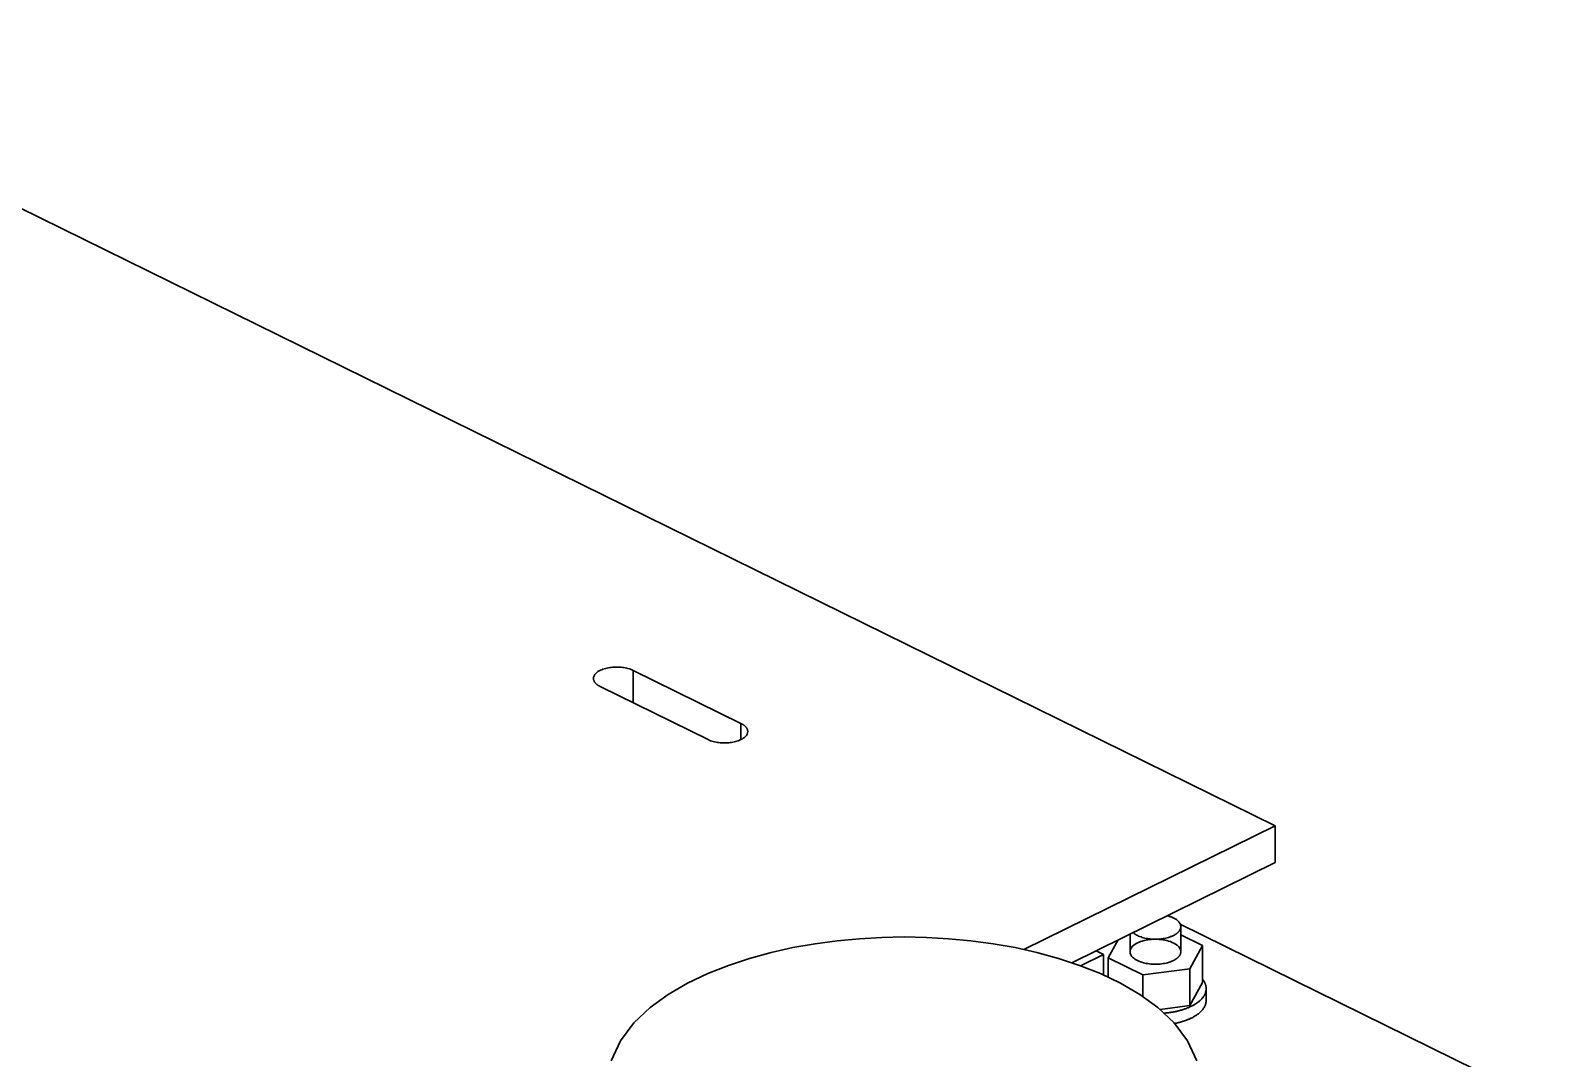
# Model space of a CAD drawing. Header units: millimetres. Extents: x 2065 to 7684, y -1428 to 511.
# Drawn here: x 3539.9 to 3718.3, y 389 to 510.5 of the extents above; entities that cross this region are included whole.
import ezdxf

# ---------------------------------------------------------------- set-up
doc = ezdxf.new("R2010")
doc.units = ezdxf.units.MM
doc.layers.add('2D-VISIBLE', color=7, linetype='Continuous', lineweight=35)

msp = doc.modelspace()

# ---------------------------------------------------------------- linework, layer by layer
at = {"layer": '2D-VISIBLE'}
for p, q in [((3496.11, 510.52), (3687.03, 416.52)), ((3623.92, 428.62), (3611.19, 434.88)), ((3611.19, 431.06), (3611.19, 434.88)), ((3607.3, 432.97), (3620.03, 426.7)), ((3623.92, 426.7), (3623.92, 428.62)), ((3657.34, 401.9), (3687.03, 416.52)), ((3687.03, 412.17), (3687.03, 416.52)), ((3663.01, 400.34), (3687.03, 412.17)), ((3675.83, 404.89), (3718.3, 383.98)), ((3669.89, 403.73), (3669.89, 401.64)), ((3675.89, 404.6), (3675.89, 401.64)), ((3678.46, 402.37), (3675.89, 403.64)), ((3664.05, 399.98), (3666.77, 401.32)), ((3665.89, 401.76), (3666.77, 401.32)), ((3666.77, 398.88), (3666.77, 401.32)), ((3668.47, 403.03), (3667.31, 400.9)), ((3676.97, 399.63), (3678.46, 402.37)), ((3678.46, 398.02), (3678.46, 402.37)), ((3667.31, 398.63), (3667.31, 400.9)), ((3667.31, 400.9), (3671.39, 398.89)), ((3671.39, 398.89), (3676.97, 399.63)), ((3676.97, 395.27), (3676.97, 399.63)), ((3671.39, 396.35), (3671.39, 398.89)), ((3676.97, 395.27), (3678.46, 398.02)), ((3678.89, 397.28), (3678.89, 395.89)), ((3673.44, 394.81), (3676.97, 395.27))]:
    msp.add_line(p, q, dxfattribs=at)
for points in [[(3606.5, 433.93), (3606.52, 434.09), (3606.57, 434.25), (3606.66, 434.39), (3606.77, 434.52), (3606.89, 434.63), (3607.03, 434.73), (3607.17, 434.81), (3607.31, 434.89), (3607.47, 434.96), (3607.62, 435.02), (3607.78, 435.07), (3607.94, 435.12), (3608.1, 435.16), (3608.26, 435.19), (3608.42, 435.22), (3608.59, 435.24), (3608.75, 435.26), (3608.92, 435.27), (3609.09, 435.28), (3609.25, 435.28), (3609.42, 435.28), (3609.58, 435.27), (3609.75, 435.26), (3609.92, 435.24), (3610.08, 435.22), (3610.24, 435.19), (3610.41, 435.15), (3610.57, 435.11), (3610.73, 435.07), (3610.88, 435.01), (3611.04, 434.95), (3611.19, 434.88)], [(3607.3, 432.97), (3607.26, 432.99), (3607.23, 433.01), (3607.19, 433.03), (3607.16, 433.05), (3607.12, 433.07), (3607.09, 433.09), (3607.05, 433.11), (3607.02, 433.13), (3606.98, 433.16), (3606.95, 433.18), (3606.92, 433.21), (3606.89, 433.23), (3606.85, 433.26), (3606.82, 433.29), (3606.79, 433.32), (3606.76, 433.34), (3606.74, 433.37), (3606.71, 433.41), (3606.68, 433.44), (3606.66, 433.47), (3606.63, 433.5), (3606.61, 433.54), (3606.59, 433.57), (3606.57, 433.61), (3606.56, 433.65), (3606.54, 433.69), (3606.53, 433.72), (3606.52, 433.76), (3606.51, 433.8), (3606.5, 433.85), (3606.5, 433.89), (3606.5, 433.93)], [(3623.92, 428.62), (3623.96, 428.6), (3623.99, 428.58), (3624.03, 428.56), (3624.06, 428.54), (3624.1, 428.52), (3624.13, 428.5), (3624.17, 428.48), (3624.2, 428.45), (3624.24, 428.43), (3624.27, 428.41), (3624.3, 428.38), (3624.34, 428.35), (3624.37, 428.33), (3624.4, 428.3), (3624.43, 428.27), (3624.46, 428.24), (3624.48, 428.21), (3624.51, 428.18), (3624.54, 428.15), (3624.56, 428.12), (3624.59, 428.08), (3624.61, 428.05), (3624.63, 428.01), (3624.65, 427.98), (3624.66, 427.94), (3624.68, 427.9), (3624.69, 427.86), (3624.7, 427.82), (3624.71, 427.78), (3624.72, 427.74), (3624.72, 427.7), (3624.72, 427.66)], [(3624.72, 427.66), (3624.7, 427.5), (3624.65, 427.34), (3624.56, 427.2), (3624.45, 427.07), (3624.33, 426.96), (3624.2, 426.86), (3624.05, 426.77), (3623.91, 426.7), (3623.76, 426.63), (3623.6, 426.57), (3623.44, 426.52), (3623.28, 426.47), (3623.12, 426.43), (3622.96, 426.4), (3622.8, 426.37), (3622.63, 426.35), (3622.47, 426.33), (3622.3, 426.32), (3622.13, 426.31), (3621.97, 426.31), (3621.8, 426.31), (3621.64, 426.32), (3621.47, 426.33), (3621.3, 426.35), (3621.14, 426.37), (3620.98, 426.4), (3620.81, 426.43), (3620.65, 426.47), (3620.49, 426.52), (3620.34, 426.57), (3620.18, 426.63), (3620.03, 426.7)], [(3675.89, 404.6), (3675.88, 404.66), (3675.87, 404.73), (3675.86, 404.8), (3675.84, 404.86), (3675.81, 404.93), (3675.78, 404.99), (3675.74, 405.05), (3675.7, 405.1), (3675.66, 405.16), (3675.62, 405.21), (3675.57, 405.26), (3675.52, 405.3), (3675.47, 405.35), (3675.41, 405.39), (3675.36, 405.43), (3675.3, 405.47), (3675.24, 405.51), (3675.18, 405.54), (3675.13, 405.58), (3675.06, 405.61), (3675, 405.64), (3674.94, 405.67), (3674.88, 405.7), (3674.82, 405.73), (3674.75, 405.75), (3674.69, 405.78), (3674.62, 405.8), (3674.56, 405.82), (3674.49, 405.84), (3674.43, 405.86), (3674.36, 405.88), (3674.3, 405.9)], [(3677.79, 388.74), (3676.69, 391.13), (3675.09, 393.23), (3673.17, 395.03), (3671.04, 396.58), (3668.76, 397.91), (3666.38, 399.05), (3663.93, 400.03), (3661.42, 400.85), (3658.88, 401.55), (3656.3, 402.12), (3653.7, 402.58), (3651.09, 402.93), (3648.46, 403.18), (3645.83, 403.33), (3643.19, 403.38), (3640.55, 403.33), (3637.91, 403.18), (3635.29, 402.93), (3632.67, 402.58), (3630.07, 402.12), (3627.5, 401.55), (3624.95, 400.85), (3622.45, 400.03), (3620, 399.05), (3617.62, 397.91), (3615.34, 396.58), (3613.2, 395.03), (3611.28, 393.23), (3609.69, 391.13), (3608.59, 388.74)], [(3675.89, 401.64), (3675.85, 401.86), (3675.76, 402.06), (3675.62, 402.24), (3675.46, 402.4), (3675.27, 402.53), (3675.08, 402.64), (3674.87, 402.74), (3674.66, 402.83), (3674.45, 402.9), (3674.23, 402.96), (3674.01, 403.01), (3673.79, 403.04), (3673.56, 403.08), (3673.34, 403.1), (3673.11, 403.11), (3672.89, 403.11), (3672.66, 403.11), (3672.43, 403.1), (3672.21, 403.08), (3671.98, 403.04), (3671.76, 403.01), (3671.54, 402.96), (3671.32, 402.9), (3671.11, 402.83), (3670.9, 402.74), (3670.69, 402.64), (3670.5, 402.53), (3670.32, 402.4), (3670.15, 402.24), (3670.01, 402.06), (3669.92, 401.86), (3669.89, 401.64)], [(3670.24, 403.9), (3670.36, 403.8), (3670.48, 403.71), (3670.62, 403.63), (3670.76, 403.56), (3670.9, 403.49), (3671.04, 403.43), (3671.19, 403.38), (3671.34, 403.33), (3671.49, 403.29), (3671.64, 403.25), (3671.79, 403.22), (3671.95, 403.19), (3672.1, 403.17), (3672.26, 403.15), (3672.41, 403.14), (3672.57, 403.13), (3672.72, 403.12), (3672.88, 403.12), (3673.04, 403.12), (3673.19, 403.13), (3673.35, 403.14), (3673.51, 403.15), (3673.66, 403.17), (3673.81, 403.19), (3673.97, 403.22), (3674.12, 403.25), (3674.27, 403.29), (3674.42, 403.33), (3674.57, 403.37), (3674.72, 403.43), (3674.87, 403.49), (3675.01, 403.55)], [(3675.01, 403.55), (3675.05, 403.57), (3675.09, 403.59), (3675.13, 403.61), (3675.17, 403.64), (3675.2, 403.66), (3675.24, 403.68), (3675.28, 403.71), (3675.32, 403.73), (3675.35, 403.76), (3675.39, 403.78), (3675.43, 403.81), (3675.46, 403.84), (3675.5, 403.87), (3675.53, 403.9), (3675.56, 403.93), (3675.59, 403.96), (3675.62, 403.99), (3675.65, 404.03), (3675.68, 404.06), (3675.71, 404.1), (3675.74, 404.13), (3675.76, 404.17), (3675.78, 404.21), (3675.8, 404.25), (3675.82, 404.29), (3675.84, 404.33), (3675.85, 404.37), (3675.86, 404.42), (3675.87, 404.46), (3675.88, 404.51), (3675.88, 404.55), (3675.89, 404.6)], [(3669.89, 401.64), (3669.91, 401.46), (3669.97, 401.29), (3670.07, 401.13), (3670.18, 400.99), (3670.32, 400.87), (3670.46, 400.77), (3670.62, 400.67), (3670.78, 400.59), (3670.94, 400.51), (3671.11, 400.44), (3671.28, 400.39), (3671.46, 400.34), (3671.63, 400.29), (3671.81, 400.26), (3671.99, 400.23), (3672.17, 400.2), (3672.35, 400.18), (3672.53, 400.17), (3672.71, 400.16), (3672.89, 400.16), (3673.07, 400.16), (3673.26, 400.17), (3673.44, 400.18), (3673.62, 400.2), (3673.8, 400.23), (3673.97, 400.26), (3674.15, 400.3), (3674.33, 400.34), (3674.5, 400.39), (3674.67, 400.45), (3674.84, 400.52), (3675.01, 400.59)], [(3675.01, 400.59), (3675.05, 400.61), (3675.09, 400.63), (3675.13, 400.65), (3675.17, 400.68), (3675.2, 400.7), (3675.24, 400.72), (3675.28, 400.75), (3675.32, 400.77), (3675.35, 400.8), (3675.39, 400.82), (3675.43, 400.85), (3675.46, 400.88), (3675.5, 400.91), (3675.53, 400.94), (3675.56, 400.97), (3675.59, 401), (3675.62, 401.03), (3675.65, 401.07), (3675.68, 401.1), (3675.71, 401.14), (3675.74, 401.17), (3675.76, 401.21), (3675.78, 401.25), (3675.8, 401.29), (3675.82, 401.33), (3675.84, 401.37), (3675.85, 401.42), (3675.86, 401.46), (3675.87, 401.5), (3675.88, 401.55), (3675.88, 401.59), (3675.89, 401.64)], [(3678.89, 397.28), (3678.89, 397.32), (3678.88, 397.36), (3678.88, 397.4), (3678.88, 397.43), (3678.87, 397.47), (3678.87, 397.51), (3678.86, 397.54), (3678.86, 397.58), (3678.85, 397.62), (3678.84, 397.65), (3678.83, 397.69), (3678.82, 397.72), (3678.81, 397.76), (3678.8, 397.8), (3678.78, 397.83), (3678.77, 397.86), (3678.75, 397.9), (3678.74, 397.93), (3678.72, 397.97), (3678.71, 398), (3678.69, 398.03), (3678.67, 398.07), (3678.65, 398.1), (3678.63, 398.13), (3678.61, 398.16), (3678.59, 398.19), (3678.57, 398.22), (3678.55, 398.26), (3678.53, 398.29), (3678.51, 398.32), (3678.49, 398.34), (3678.46, 398.37)], [(3677.13, 395.2), (3677.21, 395.24), (3677.29, 395.28), (3677.37, 395.32), (3677.45, 395.36), (3677.52, 395.41), (3677.6, 395.46), (3677.67, 395.5), (3677.75, 395.55), (3677.82, 395.61), (3677.9, 395.66), (3677.97, 395.71), (3678.04, 395.77), (3678.11, 395.83), (3678.17, 395.89), (3678.24, 395.95), (3678.3, 396.01), (3678.36, 396.08), (3678.42, 396.14), (3678.48, 396.21), (3678.53, 396.29), (3678.58, 396.36), (3678.63, 396.43), (3678.68, 396.51), (3678.72, 396.59), (3678.76, 396.67), (3678.79, 396.76), (3678.82, 396.84), (3678.84, 396.93), (3678.86, 397.02), (3678.87, 397.11), (3678.88, 397.19), (3678.89, 397.28)], [(3673.94, 394.38), (3674.04, 394.38), (3674.14, 394.4), (3674.24, 394.41), (3674.35, 394.42), (3674.45, 394.43), (3674.55, 394.45), (3674.66, 394.46), (3674.76, 394.48), (3674.86, 394.49), (3674.96, 394.51), (3675.06, 394.53), (3675.17, 394.55), (3675.27, 394.57), (3675.37, 394.59), (3675.47, 394.62), (3675.57, 394.64), (3675.67, 394.67), (3675.77, 394.69), (3675.87, 394.72), (3675.97, 394.75), (3676.07, 394.78), (3676.17, 394.81), (3676.27, 394.84), (3676.36, 394.88), (3676.46, 394.91), (3676.56, 394.95), (3676.65, 394.99), (3676.75, 395.02), (3676.85, 395.06), (3676.94, 395.11), (3677.04, 395.15), (3677.13, 395.2)], [(3677.13, 393.8), (3677.21, 393.84), (3677.29, 393.88), (3677.37, 393.93), (3677.45, 393.97), (3677.52, 394.02), (3677.6, 394.06), (3677.67, 394.11), (3677.75, 394.16), (3677.82, 394.21), (3677.9, 394.27), (3677.97, 394.32), (3678.04, 394.38), (3678.11, 394.43), (3678.17, 394.49), (3678.24, 394.56), (3678.3, 394.62), (3678.36, 394.68), (3678.42, 394.75), (3678.48, 394.82), (3678.53, 394.89), (3678.58, 394.97), (3678.63, 395.04), (3678.68, 395.12), (3678.72, 395.2), (3678.76, 395.28), (3678.79, 395.36), (3678.82, 395.45), (3678.84, 395.54), (3678.86, 395.62), (3678.87, 395.71), (3678.88, 395.8), (3678.89, 395.89)], [(3675.16, 393.16), (3675.22, 393.17), (3675.28, 393.18), (3675.35, 393.2), (3675.41, 393.21), (3675.47, 393.23), (3675.54, 393.24), (3675.6, 393.26), (3675.66, 393.27), (3675.73, 393.29), (3675.79, 393.31), (3675.85, 393.32), (3675.91, 393.34), (3675.98, 393.36), (3676.04, 393.38), (3676.1, 393.4), (3676.16, 393.42), (3676.23, 393.44), (3676.29, 393.46), (3676.35, 393.48), (3676.41, 393.5), (3676.47, 393.52), (3676.53, 393.55), (3676.59, 393.57), (3676.65, 393.59), (3676.71, 393.62), (3676.77, 393.64), (3676.83, 393.67), (3676.89, 393.69), (3676.95, 393.72), (3677.01, 393.75), (3677.07, 393.77), (3677.13, 393.8)]]:
    msp.add_lwpolyline(points, dxfattribs=at)

doc.saveas('drawing.dxf')
